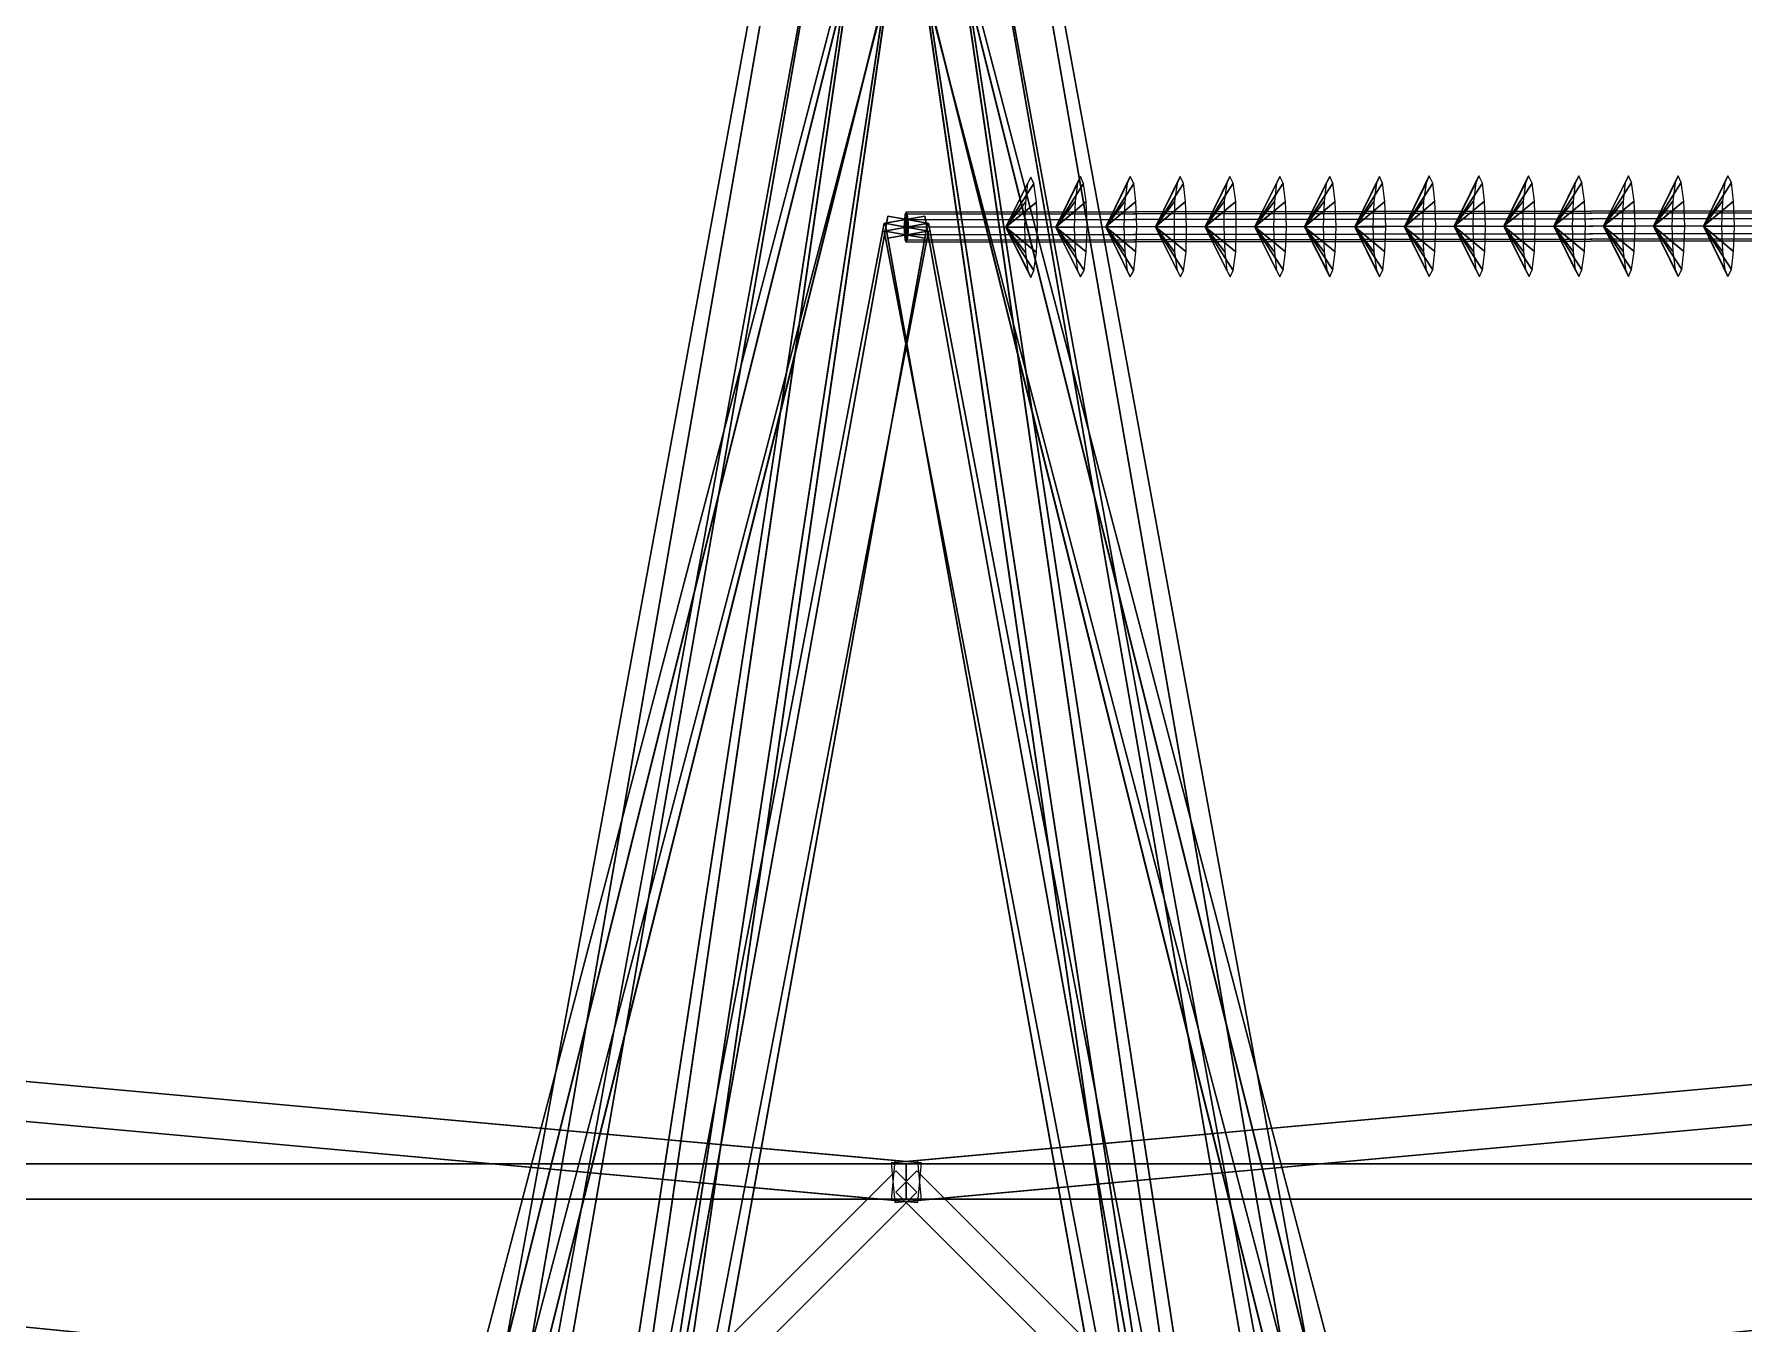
# Model space of a CAD drawing. Extents: x 4 to 464, y 11 to 29.
# Drawn here: x 8.263 to 11.668, y 24.717 to 27.284 of the extents above; entities that cross this region are included whole.
import ezdxf

# ---------------------------------------------------------------- set-up
doc = ezdxf.new("R2010")
doc.units = 0
doc.header["$MEASUREMENT"] = 0
doc.layers.add('Sections span lengths and Marker Balls Plan', color=7, linetype='CONTINUOUS', lineweight=0)
doc.layers.add('Structures Plan', color=7, linetype='CONTINUOUS', lineweight=0)

msp = doc.modelspace()

# ---------------------------------------------------------------- linework, layer by layer
at = {"layer": 'Sections span lengths and Marker Balls Plan', "color": 1}
msp.add_polyline3d([(10, 26.9, 58), (20, 26.915, 56.701), (30, 26.93, 55.462), (40, 26.945, 54.281), (50, 26.96, 53.161), (60, 26.975, 52.099), (70, 26.989, 51.096), (80, 27.004, 50.153), (90, 27.019, 49.269), (100, 27.034, 48.444), (110, 27.049, 47.678), (120, 27.064, 46.97), (130, 27.079, 46.322), (140, 27.094, 45.733), (150, 27.109, 45.203), (160, 27.124, 44.732), (170, 27.139, 44.32), (180, 27.154, 43.967), (190, 27.168, 43.672), (200, 27.183, 43.437), (210, 27.198, 43.26), (220, 27.213, 43.142), (230, 27.228, 43.083), (240, 27.243, 43.083)], dxfattribs=at)
for points in [[(10.198, 26.9, 57.974), (10.254, 26.987, 58.017), (10.248, 27, 57.968)], [(10.198, 26.9, 57.974), (10.248, 27, 57.968), (10.241, 26.987, 57.918)], [(10.298, 26.9, 57.961), (10.353, 26.987, 58.005), (10.347, 27.001, 57.955)], [(10.298, 26.9, 57.961), (10.347, 27.001, 57.955), (10.341, 26.987, 57.905)], [(10.397, 26.901, 57.948), (10.453, 26.987, 57.992), (10.446, 27.001, 57.942)], [(10.397, 26.901, 57.948), (10.446, 27.001, 57.942), (10.44, 26.987, 57.892)], [(10.496, 26.901, 57.936), (10.552, 26.987, 57.979), (10.545, 27.001, 57.929)], [(10.496, 26.901, 57.936), (10.545, 27.001, 57.929), (10.539, 26.987, 57.88)], [(10.595, 26.901, 57.923), (10.651, 26.988, 57.966), (10.644, 27.001, 57.916)], [(10.595, 26.901, 57.923), (10.644, 27.001, 57.916), (10.638, 26.988, 57.867)], [(10.694, 26.901, 57.91), (10.75, 26.988, 57.953), (10.744, 27.001, 57.903)], [(10.694, 26.901, 57.91), (10.744, 27.001, 57.903), (10.737, 26.988, 57.854)], [(10.793, 26.901, 57.897), (10.849, 26.988, 57.94), (10.843, 27.001, 57.891)], [(10.793, 26.901, 57.897), (10.843, 27.001, 57.891), (10.836, 26.988, 57.841)], [(10.893, 26.901, 57.884), (10.948, 26.988, 57.927), (10.942, 27.001, 57.878)], [(10.893, 26.901, 57.884), (10.942, 27.001, 57.878), (10.936, 26.988, 57.828)], [(10.992, 26.901, 57.871), (11.048, 26.988, 57.914), (11.041, 27.002, 57.865)], [(10.992, 26.901, 57.871), (11.041, 27.002, 57.865), (11.035, 26.988, 57.815)], [(11.091, 26.902, 57.858), (11.147, 26.988, 57.901), (11.14, 27.002, 57.852)], [(11.091, 26.902, 57.858), (11.14, 27.002, 57.852), (11.134, 26.988, 57.802)], [(11.19, 26.902, 57.845), (11.246, 26.988, 57.889), (11.239, 27.002, 57.839)], [(11.19, 26.902, 57.845), (11.239, 27.002, 57.839), (11.233, 26.988, 57.789)], [(11.289, 26.902, 57.833), (11.345, 26.989, 57.876), (11.339, 27.002, 57.826)], [(11.289, 26.902, 57.833), (11.339, 27.002, 57.826), (11.332, 26.989, 57.777)], [(11.388, 26.902, 57.82), (11.444, 26.989, 57.863), (11.438, 27.002, 57.813)], [(11.388, 26.902, 57.82), (11.438, 27.002, 57.813), (11.431, 26.989, 57.764)], [(11.488, 26.902, 57.807), (11.543, 26.989, 57.85), (11.537, 27.002, 57.8)], [(11.488, 26.902, 57.807), (11.537, 27.002, 57.8), (11.531, 26.989, 57.751)], [(11.587, 26.902, 57.794), (11.643, 26.989, 57.837), (11.636, 27.002, 57.787)], [(11.587, 26.902, 57.794), (11.636, 27.002, 57.787), (11.63, 26.989, 57.738)], [(10.198, 26.9, 57.974), (10.259, 26.95, 58.054), (10.254, 26.987, 58.017)], [(10.198, 26.9, 57.974), (10.241, 26.987, 57.918), (10.237, 26.95, 57.882)], [(10.298, 26.9, 57.961), (10.358, 26.951, 58.041), (10.353, 26.987, 58.005)], [(10.298, 26.9, 57.961), (10.341, 26.987, 57.905), (10.336, 26.951, 57.869)], [(10.397, 26.901, 57.948), (10.457, 26.951, 58.028), (10.453, 26.987, 57.992)], [(10.397, 26.901, 57.948), (10.44, 26.987, 57.892), (10.435, 26.951, 57.856)], [(10.496, 26.901, 57.936), (10.556, 26.951, 58.015), (10.552, 26.987, 57.979)], [(10.496, 26.901, 57.936), (10.539, 26.987, 57.88), (10.534, 26.951, 57.843)], [(10.595, 26.901, 57.923), (10.656, 26.951, 58.002), (10.651, 26.988, 57.966)], [(10.595, 26.901, 57.923), (10.638, 26.988, 57.867), (10.633, 26.951, 57.83)], [(10.694, 26.901, 57.91), (10.755, 26.951, 57.989), (10.75, 26.988, 57.953)], [(10.694, 26.901, 57.91), (10.737, 26.988, 57.854), (10.733, 26.951, 57.818)], [(10.793, 26.901, 57.897), (10.854, 26.951, 57.976), (10.849, 26.988, 57.94)], [(10.793, 26.901, 57.897), (10.836, 26.988, 57.841), (10.832, 26.951, 57.805)], [(10.893, 26.901, 57.884), (10.953, 26.951, 57.964), (10.948, 26.988, 57.927)], [(10.893, 26.901, 57.884), (10.936, 26.988, 57.828), (10.931, 26.951, 57.792)], [(10.992, 26.901, 57.871), (11.052, 26.952, 57.951), (11.048, 26.988, 57.914)], [(10.992, 26.901, 57.871), (11.035, 26.988, 57.815), (11.03, 26.952, 57.779)], [(11.091, 26.902, 57.858), (11.151, 26.952, 57.938), (11.147, 26.988, 57.901)], [(11.091, 26.902, 57.858), (11.134, 26.988, 57.802), (11.129, 26.952, 57.766)], [(11.19, 26.902, 57.845), (11.251, 26.952, 57.925), (11.246, 26.988, 57.889)], [(11.19, 26.902, 57.845), (11.233, 26.988, 57.789), (11.228, 26.952, 57.753)], [(11.289, 26.902, 57.833), (11.35, 26.952, 57.912), (11.345, 26.989, 57.876)], [(11.289, 26.902, 57.833), (11.332, 26.989, 57.777), (11.328, 26.952, 57.74)], [(11.388, 26.902, 57.82), (11.449, 26.952, 57.899), (11.444, 26.989, 57.863)], [(11.388, 26.902, 57.82), (11.431, 26.989, 57.764), (11.427, 26.952, 57.727)], [(11.488, 26.902, 57.807), (11.548, 26.952, 57.886), (11.543, 26.989, 57.85)], [(11.488, 26.902, 57.807), (11.531, 26.989, 57.751), (11.526, 26.952, 57.714)], [(11.587, 26.902, 57.794), (11.647, 26.952, 57.873), (11.643, 26.989, 57.837)], [(11.587, 26.902, 57.794), (11.63, 26.989, 57.738), (11.625, 26.952, 57.702)], [(9.998, 26.926, 57.985), (15.452, 26.934, 57.277), (15.451, 26.923, 57.266), (9.997, 26.915, 57.974)], [(10, 26.87, 58), (9.998, 26.926, 57.985), (9.997, 26.915, 57.974)], [(10, 26.93, 58), (15.454, 26.938, 57.292), (15.452, 26.934, 57.277), (9.998, 26.926, 57.985)], [(10, 26.87, 58), (10, 26.93, 58), (9.998, 26.926, 57.985)], [(10.002, 26.926, 58.015), (15.456, 26.934, 57.306), (15.454, 26.938, 57.292), (10, 26.93, 58)], [(10, 26.87, 58), (10.002, 26.926, 58.015), (10, 26.93, 58)], [(10, 26.87, 58), (10.003, 26.915, 58.026), (10.002, 26.926, 58.015)], [(10.003, 26.915, 58.026), (15.458, 26.923, 57.317), (15.456, 26.934, 57.306), (10.002, 26.926, 58.015)], [(10.198, 26.9, 57.974), (10.261, 26.9, 58.067), (10.259, 26.95, 58.054)], [(10.198, 26.9, 57.974), (10.237, 26.95, 57.882), (10.235, 26.9, 57.869)], [(10.298, 26.9, 57.961), (10.36, 26.901, 58.054), (10.358, 26.951, 58.041)], [(10.298, 26.9, 57.961), (10.336, 26.951, 57.869), (10.334, 26.9, 57.856)], [(10.397, 26.901, 57.948), (10.459, 26.901, 58.041), (10.457, 26.951, 58.028)], [(10.397, 26.901, 57.948), (10.435, 26.951, 57.856), (10.433, 26.901, 57.843)], [(10.496, 26.901, 57.936), (10.558, 26.901, 58.028), (10.556, 26.951, 58.015)], [(10.496, 26.901, 57.936), (10.534, 26.951, 57.843), (10.533, 26.901, 57.83)], [(10.595, 26.901, 57.923), (10.657, 26.901, 58.015), (10.656, 26.951, 58.002)], [(10.595, 26.901, 57.923), (10.633, 26.951, 57.83), (10.632, 26.901, 57.817)], [(10.694, 26.901, 57.91), (10.757, 26.901, 58.003), (10.755, 26.951, 57.989)], [(10.694, 26.901, 57.91), (10.733, 26.951, 57.818), (10.731, 26.901, 57.804)], [(10.793, 26.901, 57.897), (10.856, 26.901, 57.99), (10.854, 26.951, 57.976)], [(10.793, 26.901, 57.897), (10.832, 26.951, 57.805), (10.83, 26.901, 57.791)], [(10.893, 26.901, 57.884), (10.955, 26.901, 57.977), (10.953, 26.951, 57.964)], [(10.893, 26.901, 57.884), (10.931, 26.951, 57.792), (10.929, 26.901, 57.778)], [(10.992, 26.901, 57.871), (11.054, 26.902, 57.964), (11.052, 26.952, 57.951)], [(10.992, 26.901, 57.871), (11.03, 26.952, 57.779), (11.028, 26.902, 57.766)], [(11.091, 26.902, 57.858), (11.153, 26.902, 57.951), (11.151, 26.952, 57.938)], [(11.091, 26.902, 57.858), (11.129, 26.952, 57.766), (11.128, 26.902, 57.753)], [(11.19, 26.902, 57.845), (11.252, 26.902, 57.938), (11.251, 26.952, 57.925)], [(11.19, 26.902, 57.845), (11.228, 26.952, 57.753), (11.227, 26.902, 57.74)], [(11.289, 26.902, 57.833), (11.352, 26.902, 57.925), (11.35, 26.952, 57.912)], [(11.289, 26.902, 57.833), (11.328, 26.952, 57.74), (11.326, 26.902, 57.727)], [(11.388, 26.902, 57.82), (11.451, 26.902, 57.912), (11.449, 26.952, 57.899)], [(11.388, 26.902, 57.82), (11.427, 26.952, 57.727), (11.425, 26.902, 57.714)], [(11.488, 26.902, 57.807), (11.55, 26.902, 57.9), (11.548, 26.952, 57.886)], [(11.488, 26.902, 57.807), (11.526, 26.952, 57.714), (11.524, 26.902, 57.701)], [(11.587, 26.902, 57.794), (11.649, 26.902, 57.887), (11.647, 26.952, 57.873)], [(11.587, 26.902, 57.794), (11.625, 26.952, 57.702), (11.623, 26.902, 57.688)], [(9.997, 26.915, 57.974), (15.451, 26.923, 57.266), (15.45, 26.908, 57.262), (9.996, 26.9, 57.97)], [(10, 26.87, 58), (9.997, 26.915, 57.974), (9.996, 26.9, 57.97)], [(9.996, 26.9, 57.97), (15.45, 26.908, 57.262), (15.451, 26.893, 57.266), (9.997, 26.885, 57.974)], [(10, 26.87, 58), (9.996, 26.9, 57.97), (9.997, 26.885, 57.974)], [(9.997, 26.885, 57.974), (15.451, 26.893, 57.266), (15.452, 26.882, 57.277), (9.998, 26.874, 57.985)], [(10, 26.87, 58), (10.004, 26.9, 58.03), (10.003, 26.915, 58.026)], [(10, 26.87, 58), (10.003, 26.885, 58.026), (10.004, 26.9, 58.03)], [(10.002, 26.874, 58.015), (15.456, 26.882, 57.306), (15.458, 26.893, 57.317), (10.003, 26.885, 58.026)], [(10.004, 26.9, 58.03), (15.458, 26.908, 57.321), (15.458, 26.923, 57.317), (10.003, 26.915, 58.026)], [(10.003, 26.885, 58.026), (15.458, 26.893, 57.317), (15.458, 26.908, 57.321), (10.004, 26.9, 58.03)], [(10.198, 26.9, 57.974), (10.248, 26.8, 57.968), (10.254, 26.814, 58.017)], [(10.198, 26.9, 57.974), (10.254, 26.814, 58.017), (10.259, 26.85, 58.054)], [(10.198, 26.9, 57.974), (10.259, 26.85, 58.054), (10.261, 26.9, 58.067)], [(10.198, 26.9, 57.974), (10.235, 26.9, 57.869), (10.237, 26.85, 57.882)], [(10.198, 26.9, 57.974), (10.237, 26.85, 57.882), (10.242, 26.814, 57.918)], [(10.198, 26.9, 57.974), (10.242, 26.814, 57.918), (10.248, 26.8, 57.968)], [(10.298, 26.9, 57.961), (10.358, 26.851, 58.041), (10.36, 26.901, 58.054)], [(10.298, 26.9, 57.961), (10.347, 26.801, 57.955), (10.354, 26.814, 58.005)], [(10.298, 26.9, 57.961), (10.354, 26.814, 58.005), (10.358, 26.851, 58.041)], [(10.298, 26.9, 57.961), (10.334, 26.9, 57.856), (10.336, 26.851, 57.869)], [(10.298, 26.9, 57.961), (10.336, 26.851, 57.869), (10.341, 26.814, 57.905)], [(10.298, 26.9, 57.961), (10.341, 26.814, 57.905), (10.347, 26.801, 57.955)], [(10.397, 26.901, 57.948), (10.446, 26.801, 57.942), (10.453, 26.814, 57.992)], [(10.397, 26.901, 57.948), (10.453, 26.814, 57.992), (10.457, 26.851, 58.028)], [(10.397, 26.901, 57.948), (10.457, 26.851, 58.028), (10.459, 26.901, 58.041)], [(10.397, 26.901, 57.948), (10.433, 26.901, 57.843), (10.435, 26.851, 57.856)], [(10.397, 26.901, 57.948), (10.435, 26.851, 57.856), (10.44, 26.814, 57.892)], [(10.397, 26.901, 57.948), (10.44, 26.814, 57.892), (10.446, 26.801, 57.942)], [(10.496, 26.901, 57.936), (10.546, 26.801, 57.929), (10.552, 26.814, 57.979)], [(10.496, 26.901, 57.936), (10.552, 26.814, 57.979), (10.557, 26.851, 58.015)], [(10.496, 26.901, 57.936), (10.557, 26.851, 58.015), (10.558, 26.901, 58.028)], [(10.496, 26.901, 57.936), (10.533, 26.901, 57.83), (10.534, 26.851, 57.843)], [(10.496, 26.901, 57.936), (10.534, 26.851, 57.843), (10.539, 26.814, 57.88)], [(10.496, 26.901, 57.936), (10.539, 26.814, 57.88), (10.546, 26.801, 57.929)], [(10.595, 26.901, 57.923), (10.645, 26.801, 57.916), (10.651, 26.814, 57.966)], [(10.595, 26.901, 57.923), (10.651, 26.814, 57.966), (10.656, 26.851, 58.002)], [(10.595, 26.901, 57.923), (10.656, 26.851, 58.002), (10.657, 26.901, 58.015)], [(10.595, 26.901, 57.923), (10.632, 26.901, 57.817), (10.634, 26.851, 57.83)], [(10.595, 26.901, 57.923), (10.634, 26.851, 57.83), (10.638, 26.814, 57.867)], [(10.595, 26.901, 57.923), (10.638, 26.814, 57.867), (10.645, 26.801, 57.916)], [(10.694, 26.901, 57.91), (10.744, 26.801, 57.903), (10.75, 26.815, 57.953)], [(10.694, 26.901, 57.91), (10.75, 26.815, 57.953), (10.755, 26.851, 57.989)], [(10.694, 26.901, 57.91), (10.755, 26.851, 57.989), (10.757, 26.901, 58.003)], [(10.694, 26.901, 57.91), (10.731, 26.901, 57.804), (10.733, 26.851, 57.818)], [(10.694, 26.901, 57.91), (10.733, 26.851, 57.818), (10.737, 26.814, 57.854)], [(10.694, 26.901, 57.91), (10.737, 26.814, 57.854), (10.744, 26.801, 57.903)], [(10.793, 26.901, 57.897), (10.843, 26.801, 57.891), (10.849, 26.815, 57.94)], [(10.793, 26.901, 57.897), (10.849, 26.815, 57.94), (10.854, 26.851, 57.976)], [(10.793, 26.901, 57.897), (10.854, 26.851, 57.976), (10.856, 26.901, 57.99)], [(10.793, 26.901, 57.897), (10.83, 26.901, 57.791), (10.832, 26.851, 57.805)], [(10.793, 26.901, 57.897), (10.832, 26.851, 57.805), (10.837, 26.815, 57.841)], [(10.793, 26.901, 57.897), (10.837, 26.815, 57.841), (10.843, 26.801, 57.891)], [(10.893, 26.901, 57.884), (10.942, 26.801, 57.878), (10.949, 26.815, 57.927)], [(10.893, 26.901, 57.884), (10.949, 26.815, 57.927), (10.953, 26.851, 57.964)], [(10.893, 26.901, 57.884), (10.953, 26.851, 57.964), (10.955, 26.901, 57.977)], [(10.893, 26.901, 57.884), (10.929, 26.901, 57.778), (10.931, 26.851, 57.792)], [(10.893, 26.901, 57.884), (10.931, 26.851, 57.792), (10.936, 26.815, 57.828)], [(10.893, 26.901, 57.884), (10.936, 26.815, 57.828), (10.942, 26.801, 57.878)], [(10.992, 26.901, 57.871), (11.052, 26.852, 57.951), (11.054, 26.902, 57.964)], [(10.992, 26.901, 57.871), (11.028, 26.902, 57.766), (11.03, 26.852, 57.779)], [(10.992, 26.901, 57.871), (11.041, 26.802, 57.865), (11.048, 26.815, 57.914)], [(10.992, 26.901, 57.871), (11.048, 26.815, 57.914), (11.052, 26.852, 57.951)], [(10.992, 26.901, 57.871), (11.03, 26.852, 57.779), (11.035, 26.815, 57.815)], [(10.992, 26.901, 57.871), (11.035, 26.815, 57.815), (11.041, 26.802, 57.865)], [(11.091, 26.902, 57.858), (11.141, 26.802, 57.852), (11.147, 26.815, 57.901)], [(11.091, 26.902, 57.858), (11.147, 26.815, 57.901), (11.152, 26.852, 57.938)], [(11.091, 26.902, 57.858), (11.152, 26.852, 57.938), (11.153, 26.902, 57.951)], [(11.091, 26.902, 57.858), (11.128, 26.902, 57.753), (11.129, 26.852, 57.766)], [(11.091, 26.902, 57.858), (11.129, 26.852, 57.766), (11.134, 26.815, 57.802)], [(11.091, 26.902, 57.858), (11.134, 26.815, 57.802), (11.141, 26.802, 57.852)], [(11.19, 26.902, 57.845), (11.24, 26.802, 57.839), (11.246, 26.815, 57.889)], [(11.19, 26.902, 57.845), (11.246, 26.815, 57.889), (11.251, 26.852, 57.925)], [(11.19, 26.902, 57.845), (11.251, 26.852, 57.925), (11.252, 26.902, 57.938)], [(11.19, 26.902, 57.845), (11.227, 26.902, 57.74), (11.229, 26.852, 57.753)], [(11.19, 26.902, 57.845), (11.229, 26.852, 57.753), (11.233, 26.815, 57.789)], [(11.19, 26.902, 57.845), (11.233, 26.815, 57.789), (11.24, 26.802, 57.839)], [(11.289, 26.902, 57.833), (11.339, 26.802, 57.826), (11.345, 26.815, 57.876)], [(11.289, 26.902, 57.833), (11.345, 26.815, 57.876), (11.35, 26.852, 57.912)], [(11.289, 26.902, 57.833), (11.35, 26.852, 57.912), (11.352, 26.902, 57.925)], [(11.289, 26.902, 57.833), (11.326, 26.902, 57.727), (11.328, 26.852, 57.74)], [(11.289, 26.902, 57.833), (11.328, 26.852, 57.74), (11.332, 26.815, 57.777)], [(11.289, 26.902, 57.833), (11.332, 26.815, 57.777), (11.339, 26.802, 57.826)], [(11.388, 26.902, 57.82), (11.438, 26.802, 57.813), (11.444, 26.816, 57.863)], [(11.388, 26.902, 57.82), (11.444, 26.816, 57.863), (11.449, 26.852, 57.899)], [(11.388, 26.902, 57.82), (11.449, 26.852, 57.899), (11.451, 26.902, 57.912)], [(11.388, 26.902, 57.82), (11.425, 26.902, 57.714), (11.427, 26.852, 57.727)], [(11.388, 26.902, 57.82), (11.427, 26.852, 57.727), (11.432, 26.816, 57.764)], [(11.388, 26.902, 57.82), (11.432, 26.816, 57.764), (11.438, 26.802, 57.813)], [(11.488, 26.902, 57.807), (11.537, 26.802, 57.8), (11.544, 26.816, 57.85)], [(11.488, 26.902, 57.807), (11.544, 26.816, 57.85), (11.548, 26.852, 57.886)], [(11.488, 26.902, 57.807), (11.548, 26.852, 57.886), (11.55, 26.902, 57.9)], [(11.488, 26.902, 57.807), (11.524, 26.902, 57.701), (11.526, 26.852, 57.714)], [(11.488, 26.902, 57.807), (11.526, 26.852, 57.714), (11.531, 26.816, 57.751)], [(11.488, 26.902, 57.807), (11.531, 26.816, 57.751), (11.537, 26.802, 57.8)], [(11.587, 26.902, 57.794), (11.636, 26.802, 57.787), (11.643, 26.816, 57.837)], [(11.587, 26.902, 57.794), (11.643, 26.816, 57.837), (11.647, 26.852, 57.873)], [(11.587, 26.902, 57.794), (11.647, 26.852, 57.873), (11.649, 26.902, 57.887)], [(11.587, 26.902, 57.794), (11.623, 26.902, 57.688), (11.625, 26.852, 57.702)], [(11.587, 26.902, 57.794), (11.625, 26.852, 57.702), (11.63, 26.816, 57.738)], [(11.587, 26.902, 57.794), (11.63, 26.816, 57.738), (11.636, 26.802, 57.787)], [(10, 26.87, 58), (9.997, 26.885, 57.974), (9.998, 26.874, 57.985)], [(9.998, 26.874, 57.985), (15.452, 26.882, 57.277), (15.454, 26.878, 57.292), (10, 26.87, 58)], [(10, 26.87, 58), (9.998, 26.874, 57.985), (10, 26.87, 58)], [(10, 26.87, 58), (10.002, 26.874, 58.015), (10.003, 26.885, 58.026)], [(10, 26.87, 58), (15.454, 26.878, 57.292), (15.456, 26.882, 57.306), (10.002, 26.874, 58.015)]]:
    msp.add_3dface(points, dxfattribs=at)
at = {"layer": 'Structures Plan', "color": 253}
for points in [[(8.664, 21.29, 50.837), (9.959, 28.745, 48.462), (9.963, 28.769, 48.538), (8.668, 21.314, 50.913)], [(8.668, 21.314, 50.913), (9.963, 28.769, 48.538), (10.041, 28.755, 48.538), (8.746, 21.3, 50.913)], [(11.254, 21.3, 50.913), (9.959, 28.755, 48.538), (10.037, 28.769, 48.538), (11.332, 21.314, 50.913)], [(11.332, 21.314, 50.913), (10.037, 28.769, 48.538), (10.041, 28.745, 48.462), (11.336, 21.29, 50.837)], [(8.693, 21.347, 48.45), (10.049, 28.741, 48.45), (9.951, 28.759, 48.45), (8.595, 21.365, 48.45)], [(8.595, 21.365, 48.55), (9.951, 28.759, 48.55), (10.049, 28.741, 48.55), (8.693, 21.347, 48.55)], [(8.595, 21.365, 48.45), (9.951, 28.759, 48.45), (9.951, 28.759, 48.55), (8.595, 21.365, 48.55)], [(8.742, 21.276, 50.837), (10.037, 28.731, 48.462), (9.959, 28.745, 48.462), (8.664, 21.29, 50.837)], [(8.693, 21.347, 48.55), (10.049, 28.741, 48.55), (10.049, 28.741, 48.45), (8.693, 21.347, 48.45)], [(8.746, 21.3, 50.913), (10.041, 28.755, 48.538), (10.037, 28.731, 48.462), (8.742, 21.276, 50.837)], [(11.405, 21.365, 48.45), (10.049, 28.759, 48.45), (9.951, 28.741, 48.45), (11.307, 21.347, 48.45)], [(11.307, 21.347, 48.55), (9.951, 28.741, 48.55), (10.049, 28.759, 48.55), (11.405, 21.365, 48.55)], [(11.307, 21.347, 48.45), (9.951, 28.741, 48.45), (9.951, 28.741, 48.55), (11.307, 21.347, 48.55)], [(11.258, 21.276, 50.837), (9.963, 28.731, 48.462), (9.959, 28.755, 48.538), (11.254, 21.3, 50.913)], [(11.336, 21.29, 50.837), (10.041, 28.745, 48.462), (9.963, 28.731, 48.462), (11.258, 21.276, 50.837)], [(11.405, 21.365, 48.55), (10.049, 28.759, 48.55), (10.049, 28.759, 48.45), (11.405, 21.365, 48.45)], [(9.957, 27.886, 64.41), (8.906, 21.037, 60.41), (8.912, 21.077, 60.34), (9.963, 27.926, 64.34)], [(9.963, 27.926, 64.34), (8.912, 21.077, 60.34), (8.992, 21.065, 60.34), (10.043, 27.914, 64.34)], [(9.959, 27.895, 64.413), (8.959, 20.995, 62.413), (8.962, 21.017, 62.337), (9.962, 27.917, 64.337)], [(9.962, 27.917, 64.337), (8.962, 21.017, 62.337), (9.041, 21.005, 62.337), (10.041, 27.905, 64.337)], [(10.043, 27.914, 64.34), (8.992, 21.065, 60.34), (8.986, 21.025, 60.41), (10.037, 27.874, 64.41)], [(9.957, 27.914, 64.34), (11.008, 21.065, 60.34), (11.088, 21.077, 60.34), (10.037, 27.926, 64.34)], [(9.963, 27.874, 64.41), (11.014, 21.025, 60.41), (11.008, 21.065, 60.34), (9.957, 27.914, 64.34)], [(9.959, 27.905, 64.337), (10.959, 21.005, 62.337), (11.038, 21.017, 62.337), (10.038, 27.917, 64.337)], [(10.037, 27.926, 64.34), (11.088, 21.077, 60.34), (11.094, 21.037, 60.41), (10.043, 27.886, 64.41)], [(10.038, 27.917, 64.337), (11.038, 21.017, 62.337), (11.041, 20.995, 62.413), (10.041, 27.895, 64.413)], [(10.037, 27.874, 64.41), (8.986, 21.025, 60.41), (8.906, 21.037, 60.41), (9.957, 27.886, 64.41)], [(10.038, 27.883, 64.413), (9.038, 20.983, 62.413), (8.959, 20.995, 62.413), (9.959, 27.895, 64.413)], [(10.041, 27.905, 64.337), (9.041, 21.005, 62.337), (9.038, 20.983, 62.413), (10.038, 27.883, 64.413)], [(9.962, 27.883, 64.413), (10.962, 20.983, 62.413), (10.959, 21.005, 62.337), (9.959, 27.905, 64.337)], [(10.041, 27.895, 64.413), (11.041, 20.995, 62.413), (10.962, 20.983, 62.413), (9.962, 27.883, 64.413)], [(10.043, 27.886, 64.41), (11.094, 21.037, 60.41), (11.014, 21.025, 60.41), (9.963, 27.874, 64.41)], [(8.444, 21.589, 38.955), (10.044, 27.689, 38.955), (9.956, 27.711, 38.955), (8.356, 21.611, 38.955)], [(8.356, 21.611, 39.045), (9.956, 27.711, 39.045), (10.044, 27.689, 39.045), (8.444, 21.589, 39.045)], [(8.356, 21.611, 38.955), (9.956, 27.711, 38.955), (9.956, 27.711, 39.045), (8.356, 21.611, 39.045)], [(8.419, 21.535, 41.338), (9.958, 27.696, 38.963), (9.965, 27.723, 39.037), (8.426, 21.562, 41.412)], [(8.426, 21.562, 41.412), (9.965, 27.723, 39.037), (10.042, 27.704, 39.037), (8.503, 21.543, 41.412)], [(11.644, 21.611, 38.955), (10.044, 27.711, 38.955), (9.956, 27.689, 38.955), (11.556, 21.589, 38.955)], [(11.556, 21.589, 39.045), (9.956, 27.689, 39.045), (10.044, 27.711, 39.045), (11.644, 21.611, 39.045)], [(11.497, 21.543, 41.412), (9.958, 27.704, 39.037), (10.035, 27.723, 39.037), (11.574, 21.562, 41.412)], [(11.574, 21.562, 41.412), (10.035, 27.723, 39.037), (10.042, 27.696, 38.963), (11.581, 21.535, 41.338)], [(11.644, 21.611, 39.045), (10.044, 27.711, 39.045), (10.044, 27.711, 38.955), (11.644, 21.611, 38.955)], [(8.496, 21.516, 41.338), (10.035, 27.677, 38.963), (9.958, 27.696, 38.963), (8.419, 21.535, 41.338)], [(8.444, 21.589, 39.045), (10.044, 27.689, 39.045), (10.044, 27.689, 38.955), (8.444, 21.589, 38.955)], [(8.503, 21.543, 41.412), (10.042, 27.704, 39.037), (10.035, 27.677, 38.963), (8.496, 21.516, 41.338)], [(11.556, 21.589, 38.955), (9.956, 27.689, 38.955), (9.956, 27.689, 39.045), (11.556, 21.589, 39.045)], [(11.504, 21.516, 41.338), (9.965, 27.677, 38.963), (9.958, 27.704, 39.037), (11.497, 21.543, 41.412)], [(11.581, 21.535, 41.338), (10.042, 27.696, 38.963), (9.965, 27.677, 38.963), (11.504, 21.516, 41.338)], [(8.932, 21.104, 57.955), (10.044, 26.892, 57.955), (9.956, 26.908, 57.955), (8.844, 21.12, 57.955)], [(8.844, 21.12, 58.045), (9.956, 26.908, 58.045), (10.044, 26.892, 58.045), (8.932, 21.104, 58.045)], [(8.844, 21.12, 57.955), (9.956, 26.908, 57.955), (9.956, 26.908, 58.045), (8.844, 21.12, 58.045)], [(8.907, 21.043, 60.338), (9.958, 26.892, 57.963), (9.963, 26.922, 58.037), (8.912, 21.073, 60.412)], [(8.986, 21.029, 60.338), (10.037, 26.878, 57.963), (9.958, 26.892, 57.963), (8.907, 21.043, 60.338)], [(8.912, 21.073, 60.412), (9.963, 26.922, 58.037), (10.042, 26.908, 58.037), (8.991, 21.059, 60.412)], [(8.932, 21.104, 58.045), (10.044, 26.892, 58.045), (10.044, 26.892, 57.955), (8.932, 21.104, 57.955)], [(8.991, 21.059, 60.412), (10.042, 26.908, 58.037), (10.037, 26.878, 57.963), (8.986, 21.029, 60.338)], [(9.956, 26.908, 57.955), (10.044, 26.892, 57.955), (10.044, 26.892, 58.045), (9.956, 26.908, 58.045)], [(11.156, 21.12, 57.955), (10.044, 26.908, 57.955), (9.956, 26.892, 57.955), (11.068, 21.104, 57.955)], [(11.068, 21.104, 58.045), (9.956, 26.892, 58.045), (10.044, 26.908, 58.045), (11.156, 21.12, 58.045)], [(9.956, 26.892, 57.955), (10.044, 26.908, 57.955), (10.044, 26.908, 58.045), (9.956, 26.892, 58.045)], [(11.068, 21.104, 57.955), (9.956, 26.892, 57.955), (9.956, 26.892, 58.045), (11.068, 21.104, 58.045)], [(9.958, 26.892, 57.963), (10.037, 26.878, 57.963), (10.042, 26.908, 58.037), (9.963, 26.922, 58.037)], [(11.009, 21.059, 60.412), (9.958, 26.908, 58.037), (10.037, 26.922, 58.037), (11.088, 21.073, 60.412)], [(9.963, 26.878, 57.963), (10.042, 26.892, 57.963), (10.037, 26.922, 58.037), (9.958, 26.908, 58.037)], [(11.014, 21.029, 60.338), (9.963, 26.878, 57.963), (9.958, 26.908, 58.037), (11.009, 21.059, 60.412)], [(11.093, 21.043, 60.338), (10.042, 26.892, 57.963), (9.963, 26.878, 57.963), (11.014, 21.029, 60.338)], [(11.088, 21.073, 60.412), (10.037, 26.922, 58.037), (10.042, 26.892, 57.963), (11.093, 21.043, 60.338)], [(11.156, 21.12, 58.045), (10.044, 26.908, 58.045), (10.044, 26.908, 57.955), (11.156, 21.12, 57.955)], [(9.97, 24.963, 5.03), (4.47, 25.463, 0.03), (4.477, 25.542, 0.03), (9.977, 25.042, 5.03)], [(9.977, 25.042, 5.03), (4.477, 25.542, 0.03), (4.53, 25.537, -0.03), (10.03, 25.037, 4.97)], [(10.03, 25.037, 4.97), (4.53, 25.537, -0.03), (4.523, 25.458, -0.03), (10.023, 24.958, 4.97)], [(9.97, 25.037, 4.97), (15.47, 25.537, -0.03), (15.523, 25.542, 0.03), (10.023, 25.042, 5.03)], [(9.977, 24.958, 4.97), (15.477, 25.458, -0.03), (15.47, 25.537, -0.03), (9.97, 25.037, 4.97)], [(10.023, 25.042, 5.03), (15.523, 25.542, 0.03), (15.53, 25.463, 0.03), (10.03, 24.963, 5.03)], [(10.023, 24.958, 4.97), (4.523, 25.458, -0.03), (4.47, 25.463, 0.03), (9.97, 24.963, 5.03)], [(10.03, 24.963, 5.03), (15.53, 25.463, 0.03), (15.477, 25.458, -0.03), (9.977, 24.958, 4.97)], [(9.972, 24.468, 10.025), (4.972, 24.968, 5.025), (4.979, 25.037, 5.025), (9.979, 24.537, 10.025)], [(9.979, 24.537, 10.025), (4.979, 25.037, 5.025), (5.028, 25.032, 4.975), (10.028, 24.532, 9.975)], [(5.021, 19.979, 4.97), (10.021, 24.979, 4.97), (9.979, 25.021, 4.97), (4.979, 20.021, 4.97)], [(4.979, 20.021, 5.03), (9.979, 25.021, 5.03), (10.021, 24.979, 5.03), (5.021, 19.979, 5.03)], [(4.979, 20.021, 4.97), (9.979, 25.021, 4.97), (9.979, 25.021, 5.03), (4.979, 20.021, 5.03)], [(5, 24.965, 4.965), (10, 24.965, 4.965), (10, 25.035, 4.965), (5, 25.035, 4.965)], [(5, 25.035, 5.035), (10, 25.035, 5.035), (10, 24.965, 5.035), (5, 24.965, 5.035)], [(5, 25.035, 4.965), (10, 25.035, 4.965), (10, 25.035, 5.035), (5, 25.035, 5.035)], [(10.028, 24.532, 9.975), (5.028, 25.032, 4.975), (5.021, 24.963, 4.975), (10.021, 24.463, 9.975)], [(10.023, 24.958, 4.97), (10.03, 25.037, 4.97), (9.977, 25.042, 5.03), (9.97, 24.963, 5.03)], [(9.97, 25.037, 4.97), (9.977, 24.958, 4.97), (10.03, 24.963, 5.03), (10.023, 25.042, 5.03)], [(9.972, 24.532, 9.975), (14.972, 25.032, 4.975), (15.021, 25.037, 5.025), (10.021, 24.537, 10.025)], [(9.979, 24.463, 9.975), (14.979, 24.963, 4.975), (14.972, 25.032, 4.975), (9.972, 24.532, 9.975)], [(9.979, 25.021, 4.97), (10.021, 24.979, 4.97), (10.021, 24.979, 5.03), (9.979, 25.021, 5.03)], [(15.021, 20.021, 4.97), (10.021, 25.021, 4.97), (9.979, 24.979, 4.97), (14.979, 19.979, 4.97)], [(14.979, 19.979, 5.03), (9.979, 24.979, 5.03), (10.021, 25.021, 5.03), (15.021, 20.021, 5.03)], [(9.979, 24.979, 4.97), (10.021, 25.021, 4.97), (10.021, 25.021, 5.03), (9.979, 24.979, 5.03)], [(10, 25.035, 4.965), (10, 24.965, 4.965), (10, 24.965, 5.035), (10, 25.035, 5.035)], [(15, 25.035, 4.965), (10, 25.035, 4.965), (10, 24.965, 4.965), (15, 24.965, 4.965)], [(15, 25.035, 5.035), (10, 25.035, 5.035), (10, 25.035, 4.965), (15, 25.035, 4.965)], [(15, 24.965, 5.035), (10, 24.965, 5.035), (10, 25.035, 5.035), (15, 25.035, 5.035)], [(10, 24.965, 4.965), (10, 25.035, 4.965), (10, 25.035, 5.035), (10, 24.965, 5.035)], [(10.021, 24.537, 10.025), (15.021, 25.037, 5.025), (15.028, 24.968, 5.025), (10.028, 24.468, 10.025)], [(15.021, 20.021, 5.03), (10.021, 25.021, 5.03), (10.021, 25.021, 4.97), (15.021, 20.021, 4.97)], [(10.021, 24.463, 9.975), (5.021, 24.963, 4.975), (4.972, 24.968, 5.025), (9.972, 24.468, 10.025)], [(5, 24.965, 5.035), (10, 24.965, 5.035), (10, 24.965, 4.965), (5, 24.965, 4.965)], [(5.021, 19.979, 5.03), (10.021, 24.979, 5.03), (10.021, 24.979, 4.97), (5.021, 19.979, 4.97)], [(14.979, 19.979, 4.97), (9.979, 24.979, 4.97), (9.979, 24.979, 5.03), (14.979, 19.979, 5.03)], [(10.028, 24.468, 10.025), (15.028, 24.968, 5.025), (14.979, 24.963, 4.975), (9.979, 24.463, 9.975)], [(15, 24.965, 4.965), (10, 24.965, 4.965), (10, 24.965, 5.035), (15, 24.965, 5.035)]]:
    msp.add_3dface(points, dxfattribs=at)

doc.saveas('drawing.dxf')
